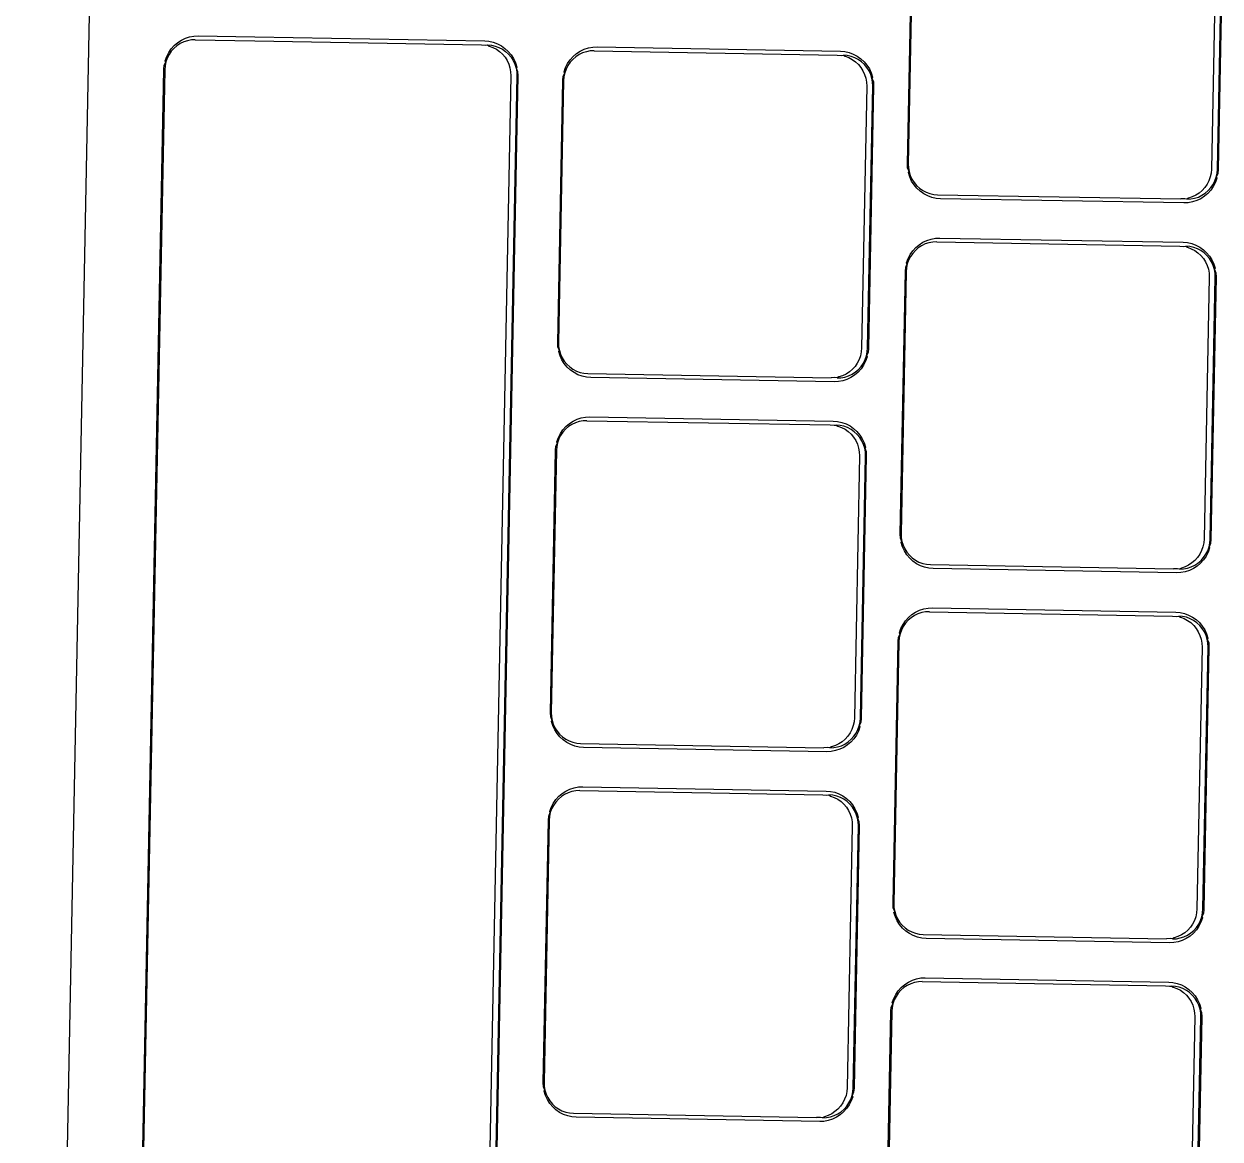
# Model space of a CAD drawing. Header units: millimetres. Extents: x -9564 to 100156, y -26854 to 24346.
# Drawn here: x 72390.7 to 72444.6, y -20711.2 to -20660.9 of the extents above; entities that cross this region are included whole.
import ezdxf

# ---------------------------------------------------------------- set-up
doc = ezdxf.new("R2010")
doc.units = ezdxf.units.MM
doc.header["$LTSCALE"] = 100
doc.layers.add('Muebles', color=112, linetype='Continuous')

msp = doc.modelspace()

# ---------------------------------------------------------------- linework, layer by layer
at = {"layer": 'Muebles'}
for p, q in [((72390.722, -20812.073), (72395.325, -20575.923)), ((72430.547, -20667.249), (72430.778, -20655.432)), ((72430.813, -20655.439), (72430.583, -20667.244)), ((72444.477, -20655.68), (72444.246, -20667.485)), ((72444.519, -20667.49), (72444.75, -20655.684)), ((72444.785, -20655.679), (72444.554, -20667.496)), ((72397.821, -20661.675), (72398.001, -20661.588)), ((72398.001, -20661.588), (72398.191, -20661.527)), ((72398.269, -20661.664), (72398.095, -20661.696)), ((72398.191, -20661.527), (72398.387, -20661.491)), ((72398.446, -20661.655), (72398.269, -20661.664)), ((72398.387, -20661.491), (72398.58, -20661.481)), ((72398.446, -20661.655), (72401.132, -20661.703)), ((72398.58, -20661.481), (72401.136, -20661.526)), ((72401.136, -20661.526), (72411.491, -20661.709)), ((72397.252, -20662.232), (72397.366, -20662.065)), ((72397.363, -20662.174), (72397.262, -20662.321)), ((72397.482, -20662.041), (72397.363, -20662.174)), ((72397.366, -20662.065), (72397.5, -20661.915)), ((72397.617, -20661.925), (72397.482, -20662.041)), ((72397.5, -20661.915), (72397.653, -20661.784)), ((72397.766, -20661.827), (72397.617, -20661.925)), ((72397.653, -20661.784), (72397.821, -20661.675)), ((72397.926, -20661.751), (72397.766, -20661.827)), ((72398.095, -20661.696), (72397.926, -20661.751)), ((72401.132, -20661.703), (72411.345, -20661.883)), ((72411.345, -20661.883), (72411.522, -20661.898)), ((72411.491, -20661.709), (72411.684, -20661.725)), ((72411.522, -20661.898), (72411.619, -20661.888)), ((72411.619, -20661.888), (72411.795, -20661.903)), ((72411.619, -20661.888), (72411.694, -20661.936)), ((72411.684, -20661.725), (72411.878, -20661.768)), ((72411.694, -20661.936), (72411.861, -20661.997)), ((72411.795, -20661.903), (72411.967, -20661.941)), ((72411.861, -20661.997), (72412.018, -20662.079)), ((72411.878, -20661.768), (72412.066, -20661.836)), ((72411.967, -20661.941), (72412.134, -20662.001)), ((72412.018, -20662.079), (72412.163, -20662.181)), ((72412.066, -20661.836), (72412.242, -20661.929)), ((72412.134, -20662.001), (72412.291, -20662.084)), ((72412.163, -20662.181), (72412.293, -20662.302)), ((72412.242, -20661.929), (72412.406, -20662.044)), ((72412.291, -20662.084), (72412.436, -20662.186)), ((72412.406, -20662.044), (72412.553, -20662.181)), ((72412.436, -20662.186), (72412.566, -20662.307)), ((72412.553, -20662.181), (72412.682, -20662.335)), ((72415.633, -20662.281), (72415.8, -20662.171)), ((72415.8, -20662.171), (72415.981, -20662.085)), ((72416.075, -20662.192), (72415.906, -20662.247)), ((72415.981, -20662.085), (72416.171, -20662.023)), ((72416.249, -20662.16), (72416.075, -20662.192)), ((72416.171, -20662.023), (72416.367, -20661.987)), ((72416.426, -20662.152), (72416.249, -20662.16)), ((72416.367, -20661.987), (72416.56, -20661.978)), ((72416.426, -20662.152), (72427.386, -20662.345)), ((72416.56, -20661.978), (72427.531, -20662.171)), ((72427.531, -20662.171), (72427.724, -20662.187)), ((72427.724, -20662.187), (72427.919, -20662.23)), ((72397.049, -20662.802), (72397.12, -20662.65)), ((72397.12, -20662.65), (72397.082, -20662.826)), ((72397.092, -20662.603), (72397.16, -20662.412)), ((72397.12, -20662.65), (72397.092, -20662.603)), ((72397.18, -20662.481), (72397.12, -20662.65)), ((72397.16, -20662.412), (72397.252, -20662.232)), ((72397.262, -20662.321), (72397.18, -20662.481)), ((72412.293, -20662.302), (72412.407, -20662.439)), ((72412.407, -20662.439), (72412.503, -20662.59)), ((72412.503, -20662.59), (72412.578, -20662.753)), ((72412.566, -20662.307), (72412.68, -20662.444)), ((72412.68, -20662.444), (72412.776, -20662.595)), ((72412.682, -20662.335), (72412.789, -20662.506)), ((72412.776, -20662.595), (72412.851, -20662.758)), ((72412.789, -20662.506), (72412.874, -20662.689)), ((72412.874, -20662.689), (72412.935, -20662.883)), ((72415.14, -20662.909), (72415.231, -20662.728)), ((72415.231, -20662.728), (72415.346, -20662.562)), ((72415.343, -20662.67), (72415.242, -20662.818)), ((72415.462, -20662.537), (72415.343, -20662.67)), ((72415.346, -20662.562), (72415.48, -20662.412)), ((72415.597, -20662.421), (72415.462, -20662.537)), ((72415.48, -20662.412), (72415.633, -20662.281)), ((72415.746, -20662.324), (72415.597, -20662.421)), ((72415.906, -20662.247), (72415.746, -20662.324)), ((72427.386, -20662.345), (72427.562, -20662.36)), ((72427.562, -20662.36), (72427.659, -20662.35)), ((72427.835, -20662.365), (72427.659, -20662.35)), ((72427.659, -20662.35), (72427.735, -20662.398)), ((72427.735, -20662.398), (72427.901, -20662.459)), ((72428.008, -20662.403), (72427.835, -20662.365)), ((72427.901, -20662.459), (72428.058, -20662.541)), ((72427.919, -20662.23), (72428.106, -20662.299)), ((72428.174, -20662.464), (72428.008, -20662.403)), ((72428.058, -20662.541), (72428.203, -20662.643)), ((72428.106, -20662.299), (72428.283, -20662.391)), ((72428.331, -20662.546), (72428.174, -20662.464)), ((72428.203, -20662.643), (72428.334, -20662.764)), ((72428.283, -20662.391), (72428.446, -20662.507)), ((72428.476, -20662.648), (72428.331, -20662.546)), ((72428.446, -20662.507), (72428.594, -20662.643)), ((72428.607, -20662.769), (72428.476, -20662.648)), ((72428.594, -20662.643), (72428.722, -20662.798)), ((72395.502, -20741.488), (72397.032, -20662.998)), ((72397.067, -20663.005), (72395.538, -20741.483)), ((72397.032, -20662.998), (72397.049, -20662.802)), ((72397.082, -20662.826), (72397.067, -20663.005)), ((72412.67, -20663.28), (72411.141, -20741.758)), ((72412.943, -20663.285), (72411.414, -20741.763)), ((72412.979, -20663.28), (72411.449, -20741.77)), ((72412.578, -20662.753), (72412.631, -20662.924)), ((72412.631, -20662.924), (72412.662, -20663.101)), ((72412.662, -20663.101), (72412.67, -20663.28)), ((72412.851, -20662.758), (72412.904, -20662.929)), ((72412.935, -20662.883), (72412.904, -20662.929)), ((72412.904, -20662.929), (72412.935, -20663.105)), ((72412.904, -20662.929), (72412.97, -20663.083)), ((72412.935, -20663.105), (72412.943, -20663.285)), ((72412.97, -20663.083), (72412.979, -20663.28)), ((72415.029, -20663.298), (72415.1, -20663.147)), ((72415.1, -20663.147), (72415.062, -20663.322)), ((72415.072, -20663.1), (72415.14, -20662.909)), ((72415.1, -20663.147), (72415.072, -20663.1)), ((72415.16, -20662.978), (72415.1, -20663.147)), ((72415.242, -20662.818), (72415.16, -20662.978)), ((72428.334, -20662.764), (72428.448, -20662.901)), ((72428.448, -20662.901), (72428.543, -20663.052)), ((72428.543, -20663.052), (72428.618, -20663.215)), ((72428.721, -20662.906), (72428.607, -20662.769)), ((72428.618, -20663.215), (72428.672, -20663.386)), ((72428.816, -20663.057), (72428.721, -20662.906)), ((72428.722, -20662.798), (72428.83, -20662.968)), ((72428.891, -20663.22), (72428.816, -20663.057)), ((72428.83, -20662.968), (72428.915, -20663.152)), ((72428.945, -20663.391), (72428.891, -20663.22)), ((72428.915, -20663.152), (72428.975, -20663.345)), ((72414.782, -20675.312), (72415.012, -20663.495)), ((72415.047, -20663.501), (72414.817, -20675.307)), ((72415.012, -20663.495), (72415.029, -20663.298)), ((72415.062, -20663.322), (72415.047, -20663.501)), ((72428.711, -20663.742), (72428.481, -20675.548)), ((72428.672, -20663.386), (72428.703, -20663.563)), ((72428.703, -20663.563), (72428.711, -20663.742)), ((72428.754, -20675.552), (72428.984, -20663.747)), ((72429.019, -20663.742), (72428.789, -20675.559)), ((72428.975, -20663.345), (72428.945, -20663.391)), ((72428.976, -20663.568), (72428.945, -20663.391)), ((72428.945, -20663.391), (72429.01, -20663.545)), ((72428.984, -20663.747), (72428.976, -20663.568)), ((72429.01, -20663.545), (72429.019, -20663.742)), ((72430.556, -20667.446), (72430.547, -20667.249)), ((72430.622, -20667.6), (72430.556, -20667.446)), ((72430.583, -20667.244), (72430.591, -20667.423)), ((72430.591, -20667.423), (72430.622, -20667.6)), ((72430.591, -20667.646), (72430.622, -20667.6)), ((72430.622, -20667.6), (72430.675, -20667.771)), ((72444.246, -20667.485), (72444.231, -20667.664)), ((72444.504, -20667.669), (72444.519, -20667.49)), ((72444.554, -20667.496), (72444.538, -20667.693)), ((72430.652, -20667.839), (72430.591, -20667.646)), ((72430.737, -20668.023), (72430.652, -20667.839)), ((72430.675, -20667.771), (72430.75, -20667.934)), ((72430.844, -20668.193), (72430.737, -20668.023)), ((72430.75, -20667.934), (72430.846, -20668.085)), ((72430.846, -20668.085), (72430.96, -20668.222)), ((72444.133, -20668.009), (72444.052, -20668.168)), ((72444.193, -20667.84), (72444.133, -20668.009)), ((72444.231, -20667.664), (72444.193, -20667.84)), ((72444.325, -20668.173), (72444.406, -20668.013)), ((72444.427, -20668.082), (72444.335, -20668.263)), ((72444.406, -20668.013), (72444.467, -20667.844)), ((72444.495, -20667.891), (72444.427, -20668.082)), ((72444.467, -20667.844), (72444.504, -20667.669)), ((72444.538, -20667.693), (72444.467, -20667.844)), ((72444.467, -20667.844), (72444.495, -20667.891)), ((72430.973, -20668.348), (72430.844, -20668.193)), ((72430.96, -20668.222), (72431.09, -20668.343)), ((72431.12, -20668.484), (72430.973, -20668.348)), ((72431.09, -20668.343), (72431.235, -20668.445)), ((72431.284, -20668.6), (72431.12, -20668.484)), ((72431.235, -20668.445), (72431.392, -20668.527)), ((72431.461, -20668.692), (72431.284, -20668.6)), ((72431.392, -20668.527), (72431.559, -20668.588)), ((72431.559, -20668.588), (72431.731, -20668.626)), ((72431.731, -20668.626), (72431.908, -20668.641)), ((72431.908, -20668.641), (72442.868, -20668.834)), ((72443.547, -20668.662), (72443.387, -20668.739)), ((72443.696, -20668.565), (72443.547, -20668.662)), ((72443.66, -20668.744), (72443.82, -20668.667)), ((72443.832, -20668.449), (72443.696, -20668.565)), ((72443.82, -20668.667), (72443.969, -20668.57)), ((72443.951, -20668.316), (72443.832, -20668.449)), ((72444.086, -20668.579), (72443.934, -20668.71)), ((72444.052, -20668.168), (72443.951, -20668.316)), ((72443.969, -20668.57), (72444.105, -20668.454)), ((72444.221, -20668.429), (72444.086, -20668.579)), ((72444.105, -20668.454), (72444.224, -20668.321)), ((72444.335, -20668.263), (72444.221, -20668.429)), ((72444.224, -20668.321), (72444.325, -20668.173)), ((72431.648, -20668.761), (72431.461, -20668.692)), ((72431.842, -20668.804), (72431.648, -20668.761)), ((72432.035, -20668.82), (72431.842, -20668.804)), ((72443.007, -20669.013), (72432.035, -20668.82)), ((72443.045, -20668.826), (72442.868, -20668.834)), ((72443.2, -20669.004), (72443.007, -20669.013)), ((72443.141, -20668.839), (72443.045, -20668.826)), ((72443.219, -20668.794), (72443.141, -20668.839)), ((72443.141, -20668.839), (72443.318, -20668.831)), ((72443.396, -20668.968), (72443.2, -20669.004)), ((72443.387, -20668.739), (72443.219, -20668.794)), ((72443.318, -20668.831), (72443.492, -20668.799)), ((72443.586, -20668.906), (72443.396, -20668.968)), ((72443.492, -20668.799), (72443.66, -20668.744)), ((72443.766, -20668.82), (72443.586, -20668.906)), ((72443.934, -20668.71), (72443.766, -20668.82)), ((72431.073, -20670.896), (72431.241, -20670.786)), ((72431.241, -20670.786), (72431.421, -20670.7)), ((72431.515, -20670.808), (72431.347, -20670.862)), ((72431.421, -20670.7), (72431.611, -20670.638)), ((72431.689, -20670.776), (72431.515, -20670.808)), ((72431.611, -20670.638), (72431.807, -20670.602)), ((72431.866, -20670.767), (72431.689, -20670.776)), ((72431.807, -20670.602), (72432.001, -20670.593)), ((72431.866, -20670.767), (72442.827, -20670.96)), ((72432.001, -20670.593), (72442.972, -20670.786)), ((72442.972, -20670.786), (72443.165, -20670.802)), ((72443.165, -20670.802), (72443.359, -20670.845)), ((72430.58, -20671.524), (72430.672, -20671.343)), ((72430.672, -20671.343), (72430.786, -20671.177)), ((72430.783, -20671.285), (72430.682, -20671.433)), ((72430.903, -20671.152), (72430.783, -20671.285)), ((72430.786, -20671.177), (72430.921, -20671.027)), ((72431.038, -20671.036), (72430.903, -20671.152)), ((72430.921, -20671.027), (72431.073, -20670.896)), ((72431.187, -20670.939), (72431.038, -20671.036)), ((72431.347, -20670.862), (72431.187, -20670.939)), ((72442.827, -20670.96), (72443.003, -20670.975)), ((72443.003, -20670.975), (72443.1, -20670.965)), ((72443.276, -20670.98), (72443.1, -20670.965)), ((72443.1, -20670.965), (72443.175, -20671.013)), ((72443.175, -20671.013), (72443.342, -20671.074)), ((72443.449, -20671.018), (72443.276, -20670.98)), ((72443.342, -20671.074), (72443.499, -20671.156)), ((72443.359, -20670.845), (72443.547, -20670.914)), ((72443.615, -20671.079), (72443.449, -20671.018)), ((72443.499, -20671.156), (72443.644, -20671.259)), ((72443.547, -20670.914), (72443.723, -20671.006)), ((72443.772, -20671.161), (72443.615, -20671.079)), ((72443.644, -20671.259), (72443.775, -20671.379)), ((72443.723, -20671.006), (72443.887, -20671.122)), ((72443.917, -20671.263), (72443.772, -20671.161)), ((72443.887, -20671.122), (72444.034, -20671.258)), ((72444.048, -20671.384), (72443.917, -20671.263)), ((72444.034, -20671.258), (72444.163, -20671.413)), ((72430.453, -20672.11), (72430.469, -20671.913)), ((72430.469, -20671.913), (72430.541, -20671.762)), ((72430.541, -20671.762), (72430.503, -20671.937)), ((72430.512, -20671.715), (72430.58, -20671.524)), ((72430.541, -20671.762), (72430.512, -20671.715)), ((72430.601, -20671.593), (72430.541, -20671.762)), ((72430.682, -20671.433), (72430.601, -20671.593)), ((72443.775, -20671.379), (72443.888, -20671.516)), ((72443.888, -20671.516), (72443.984, -20671.668)), ((72443.984, -20671.668), (72444.059, -20671.83)), ((72444.161, -20671.521), (72444.048, -20671.384)), ((72444.059, -20671.83), (72444.112, -20672.001)), ((72444.257, -20671.672), (72444.161, -20671.521)), ((72444.163, -20671.413), (72444.27, -20671.583)), ((72444.332, -20671.835), (72444.257, -20671.672)), ((72444.27, -20671.583), (72444.355, -20671.767)), ((72444.385, -20672.006), (72444.332, -20671.835)), ((72444.355, -20671.767), (72444.416, -20671.96)), ((72430.222, -20683.927), (72430.453, -20672.11)), ((72430.488, -20672.116), (72430.258, -20683.922)), ((72430.503, -20671.937), (72430.488, -20672.116)), ((72444.151, -20672.357), (72443.921, -20684.163)), ((72444.112, -20672.001), (72444.143, -20672.178)), ((72444.143, -20672.178), (72444.151, -20672.357)), ((72444.194, -20684.168), (72444.425, -20672.362)), ((72444.46, -20672.357), (72444.229, -20684.174)), ((72444.416, -20671.96), (72444.385, -20672.006)), ((72444.416, -20672.183), (72444.385, -20672.006)), ((72444.385, -20672.006), (72444.451, -20672.16)), ((72444.425, -20672.362), (72444.416, -20672.183)), ((72444.451, -20672.16), (72444.46, -20672.357)), ((72414.791, -20675.509), (72414.782, -20675.312)), ((72414.856, -20675.663), (72414.791, -20675.509)), ((72414.817, -20675.307), (72414.825, -20675.486)), ((72414.825, -20675.486), (72414.856, -20675.663)), ((72414.826, -20675.709), (72414.856, -20675.663)), ((72414.856, -20675.663), (72414.91, -20675.834)), ((72428.481, -20675.548), (72428.466, -20675.727)), ((72428.739, -20675.732), (72428.754, -20675.552)), ((72428.789, -20675.559), (72428.772, -20675.755)), ((72414.886, -20675.902), (72414.826, -20675.709)), ((72414.971, -20676.086), (72414.886, -20675.902)), ((72414.91, -20675.834), (72414.985, -20675.996)), ((72415.079, -20676.256), (72414.971, -20676.086)), ((72414.985, -20675.996), (72415.08, -20676.148)), ((72415.08, -20676.148), (72415.194, -20676.285)), ((72428.368, -20676.071), (72428.286, -20676.231)), ((72428.428, -20675.902), (72428.368, -20676.071)), ((72428.466, -20675.727), (72428.428, -20675.902)), ((72428.559, -20676.236), (72428.641, -20676.076)), ((72428.661, -20676.145), (72428.569, -20676.325)), ((72428.641, -20676.076), (72428.701, -20675.907)), ((72428.729, -20675.954), (72428.661, -20676.145)), ((72428.701, -20675.907), (72428.739, -20675.732)), ((72428.772, -20675.755), (72428.701, -20675.907)), ((72428.701, -20675.907), (72428.729, -20675.954)), ((72415.207, -20676.411), (72415.079, -20676.256)), ((72415.194, -20676.285), (72415.325, -20676.405)), ((72415.355, -20676.547), (72415.207, -20676.411)), ((72415.325, -20676.405), (72415.47, -20676.508)), ((72415.518, -20676.662), (72415.355, -20676.547)), ((72415.47, -20676.508), (72415.627, -20676.59)), ((72415.695, -20676.755), (72415.518, -20676.662)), ((72415.627, -20676.59), (72415.793, -20676.651)), ((72415.882, -20676.823), (72415.695, -20676.755)), ((72415.793, -20676.651), (72415.966, -20676.689)), ((72415.966, -20676.689), (72416.142, -20676.704)), ((72416.142, -20676.704), (72427.102, -20676.897)), ((72427.782, -20676.725), (72427.622, -20676.802)), ((72427.931, -20676.628), (72427.782, -20676.725)), ((72427.895, -20676.806), (72428.055, -20676.73)), ((72428.066, -20676.512), (72427.931, -20676.628)), ((72428.055, -20676.73), (72428.204, -20676.633)), ((72428.185, -20676.379), (72428.066, -20676.512)), ((72428.321, -20676.642), (72428.168, -20676.773)), ((72428.286, -20676.231), (72428.185, -20676.379)), ((72428.204, -20676.633), (72428.339, -20676.517)), ((72428.455, -20676.492), (72428.321, -20676.642)), ((72428.339, -20676.517), (72428.458, -20676.384)), ((72428.569, -20676.325), (72428.455, -20676.492)), ((72428.458, -20676.384), (72428.559, -20676.236)), ((72416.077, -20676.866), (72415.882, -20676.823)), ((72416.269, -20676.883), (72416.077, -20676.866)), ((72427.241, -20677.076), (72416.269, -20676.883)), ((72427.279, -20676.888), (72427.102, -20676.897)), ((72427.434, -20677.067), (72427.241, -20677.076)), ((72427.375, -20676.902), (72427.279, -20676.888)), ((72427.453, -20676.856), (72427.375, -20676.902)), ((72427.375, -20676.902), (72427.552, -20676.893)), ((72427.63, -20677.031), (72427.434, -20677.067)), ((72427.622, -20676.802), (72427.453, -20676.856)), ((72427.552, -20676.893), (72427.726, -20676.861)), ((72427.82, -20676.969), (72427.63, -20677.031)), ((72427.726, -20676.861), (72427.895, -20676.806)), ((72428, -20676.883), (72427.82, -20676.969)), ((72428.168, -20676.773), (72428, -20676.883)), ((72415.307, -20678.958), (72415.475, -20678.849)), ((72415.475, -20678.849), (72415.656, -20678.762)), ((72415.75, -20678.87), (72415.581, -20678.925)), ((72415.656, -20678.762), (72415.846, -20678.701)), ((72415.924, -20678.838), (72415.75, -20678.87)), ((72415.846, -20678.701), (72416.042, -20678.665)), ((72416.1, -20678.83), (72415.924, -20678.838)), ((72416.042, -20678.665), (72416.235, -20678.655)), ((72416.1, -20678.83), (72427.061, -20679.023)), ((72416.235, -20678.655), (72427.206, -20678.849)), ((72427.206, -20678.849), (72427.399, -20678.865)), ((72427.399, -20678.865), (72427.594, -20678.908)), ((72427.594, -20678.908), (72427.781, -20678.976)), ((72414.814, -20679.586), (72414.906, -20679.406)), ((72414.906, -20679.406), (72415.02, -20679.239)), ((72415.018, -20679.348), (72414.916, -20679.496)), ((72415.137, -20679.215), (72415.018, -20679.348)), ((72415.02, -20679.239), (72415.155, -20679.089)), ((72415.272, -20679.099), (72415.137, -20679.215)), ((72415.155, -20679.089), (72415.307, -20678.958)), ((72415.421, -20679.002), (72415.272, -20679.099)), ((72415.581, -20678.925), (72415.421, -20679.002)), ((72427.061, -20679.023), (72427.237, -20679.038)), ((72427.237, -20679.038), (72427.334, -20679.028)), ((72427.51, -20679.043), (72427.334, -20679.028)), ((72427.334, -20679.028), (72427.41, -20679.076)), ((72427.41, -20679.076), (72427.576, -20679.137)), ((72427.683, -20679.081), (72427.51, -20679.043)), ((72427.576, -20679.137), (72427.733, -20679.219)), ((72427.849, -20679.141), (72427.683, -20679.081)), ((72427.733, -20679.219), (72427.878, -20679.321)), ((72427.781, -20678.976), (72427.958, -20679.069)), ((72428.006, -20679.224), (72427.849, -20679.141)), ((72427.878, -20679.321), (72428.009, -20679.442)), ((72427.958, -20679.069), (72428.121, -20679.184)), ((72428.151, -20679.326), (72428.006, -20679.224)), ((72428.009, -20679.442), (72428.123, -20679.579)), ((72428.121, -20679.184), (72428.269, -20679.321)), ((72428.282, -20679.447), (72428.151, -20679.326)), ((72428.269, -20679.321), (72428.397, -20679.475)), ((72428.396, -20679.584), (72428.282, -20679.447)), ((72414.687, -20680.173), (72414.704, -20679.976)), ((72414.704, -20679.976), (72414.775, -20679.824)), ((72414.737, -20680), (72414.722, -20680.179)), ((72414.775, -20679.824), (72414.737, -20680)), ((72414.746, -20679.778), (72414.814, -20679.586)), ((72414.775, -20679.824), (72414.746, -20679.778)), ((72414.835, -20679.655), (72414.775, -20679.824)), ((72414.916, -20679.496), (72414.835, -20679.655)), ((72428.123, -20679.579), (72428.218, -20679.73)), ((72428.218, -20679.73), (72428.293, -20679.893)), ((72428.293, -20679.893), (72428.347, -20680.064)), ((72428.491, -20679.735), (72428.396, -20679.584)), ((72428.397, -20679.475), (72428.505, -20679.646)), ((72428.566, -20679.898), (72428.491, -20679.735)), ((72428.505, -20679.646), (72428.59, -20679.829)), ((72428.62, -20680.069), (72428.566, -20679.898)), ((72428.59, -20679.829), (72428.65, -20680.023)), ((72414.457, -20691.99), (72414.687, -20680.173)), ((72414.722, -20680.179), (72414.492, -20691.984)), ((72428.386, -20680.42), (72428.156, -20692.225)), ((72428.347, -20680.064), (72428.378, -20680.241)), ((72428.378, -20680.241), (72428.386, -20680.42)), ((72428.429, -20692.23), (72428.659, -20680.425)), ((72428.694, -20680.42), (72428.464, -20692.237)), ((72428.65, -20680.023), (72428.62, -20680.069)), ((72428.651, -20680.245), (72428.62, -20680.069)), ((72428.62, -20680.069), (72428.685, -20680.223)), ((72428.659, -20680.425), (72428.651, -20680.245)), ((72428.685, -20680.223), (72428.694, -20680.42)), ((72430.231, -20684.124), (72430.222, -20683.927)), ((72430.297, -20684.278), (72430.231, -20684.124)), ((72430.258, -20683.922), (72430.266, -20684.101)), ((72430.266, -20684.101), (72430.297, -20684.278)), ((72430.266, -20684.324), (72430.297, -20684.278)), ((72430.297, -20684.278), (72430.35, -20684.449)), ((72443.921, -20684.163), (72443.906, -20684.342)), ((72444.179, -20684.347), (72444.194, -20684.168)), ((72444.229, -20684.174), (72444.213, -20684.371)), ((72430.327, -20684.517), (72430.266, -20684.324)), ((72430.412, -20684.701), (72430.327, -20684.517)), ((72430.35, -20684.449), (72430.425, -20684.612)), ((72430.519, -20684.871), (72430.412, -20684.701)), ((72430.425, -20684.612), (72430.521, -20684.763)), ((72430.521, -20684.763), (72430.635, -20684.9)), ((72443.727, -20684.846), (72443.626, -20684.994)), ((72443.808, -20684.686), (72443.727, -20684.846)), ((72443.868, -20684.517), (72443.808, -20684.686)), ((72443.906, -20684.342), (72443.868, -20684.517)), ((72443.899, -20684.999), (72444, -20684.851)), ((72444, -20684.851), (72444.081, -20684.691)), ((72444.102, -20684.76), (72444.01, -20684.941)), ((72444.081, -20684.691), (72444.141, -20684.522)), ((72444.17, -20684.569), (72444.102, -20684.76)), ((72444.141, -20684.522), (72444.179, -20684.347)), ((72444.213, -20684.371), (72444.141, -20684.522)), ((72444.141, -20684.522), (72444.17, -20684.569)), ((72430.648, -20685.026), (72430.519, -20684.871)), ((72430.635, -20684.9), (72430.765, -20685.02)), ((72430.795, -20685.162), (72430.648, -20685.026)), ((72430.765, -20685.02), (72430.91, -20685.123)), ((72430.959, -20685.278), (72430.795, -20685.162)), ((72430.91, -20685.123), (72431.067, -20685.205)), ((72431.136, -20685.37), (72430.959, -20685.278)), ((72431.067, -20685.205), (72431.234, -20685.266)), ((72431.323, -20685.439), (72431.136, -20685.37)), ((72431.234, -20685.266), (72431.406, -20685.304)), ((72431.406, -20685.304), (72431.582, -20685.319)), ((72431.582, -20685.319), (72442.543, -20685.512)), ((72443.222, -20685.34), (72443.062, -20685.417)), ((72443.371, -20685.243), (72443.222, -20685.34)), ((72443.335, -20685.422), (72443.495, -20685.345)), ((72443.507, -20685.127), (72443.371, -20685.243)), ((72443.609, -20685.388), (72443.441, -20685.498)), ((72443.495, -20685.345), (72443.644, -20685.248)), ((72443.626, -20684.994), (72443.507, -20685.127)), ((72443.761, -20685.257), (72443.609, -20685.388)), ((72443.644, -20685.248), (72443.78, -20685.132)), ((72443.896, -20685.107), (72443.761, -20685.257)), ((72443.78, -20685.132), (72443.899, -20684.999)), ((72444.01, -20684.941), (72443.896, -20685.107)), ((72431.517, -20685.481), (72431.323, -20685.439)), ((72431.71, -20685.498), (72431.517, -20685.481)), ((72442.682, -20685.691), (72431.71, -20685.498)), ((72442.72, -20685.504), (72442.543, -20685.512)), ((72442.875, -20685.682), (72442.682, -20685.691)), ((72442.816, -20685.517), (72442.72, -20685.504)), ((72442.894, -20685.472), (72442.816, -20685.517)), ((72442.816, -20685.517), (72442.993, -20685.508)), ((72443.071, -20685.646), (72442.875, -20685.682)), ((72443.062, -20685.417), (72442.894, -20685.472)), ((72442.993, -20685.508), (72443.167, -20685.476)), ((72443.261, -20685.584), (72443.071, -20685.646)), ((72443.167, -20685.476), (72443.335, -20685.422)), ((72443.441, -20685.498), (72443.261, -20685.584)), ((72430.748, -20687.573), (72430.916, -20687.464)), ((72431.022, -20687.54), (72430.862, -20687.617)), ((72430.916, -20687.464), (72431.096, -20687.378)), ((72431.19, -20687.485), (72431.022, -20687.54)), ((72431.096, -20687.378), (72431.286, -20687.316)), ((72431.364, -20687.453), (72431.19, -20687.485)), ((72431.286, -20687.316), (72431.482, -20687.28)), ((72431.541, -20687.445), (72431.364, -20687.453)), ((72431.482, -20687.28), (72431.675, -20687.27)), ((72431.541, -20687.445), (72442.501, -20687.638)), ((72431.675, -20687.27), (72442.647, -20687.464)), ((72442.647, -20687.464), (72442.84, -20687.48)), ((72442.84, -20687.48), (72443.034, -20687.523)), ((72443.034, -20687.523), (72443.221, -20687.591)), ((72430.255, -20688.202), (72430.347, -20688.021)), ((72430.347, -20688.021), (72430.461, -20687.854)), ((72430.458, -20687.963), (72430.357, -20688.111)), ((72430.577, -20687.83), (72430.458, -20687.963)), ((72430.461, -20687.854), (72430.596, -20687.704)), ((72430.713, -20687.714), (72430.577, -20687.83)), ((72430.596, -20687.704), (72430.748, -20687.573)), ((72430.862, -20687.617), (72430.713, -20687.714)), ((72442.501, -20687.638), (72442.678, -20687.653)), ((72442.678, -20687.653), (72442.775, -20687.643)), ((72442.951, -20687.658), (72442.775, -20687.643)), ((72442.775, -20687.643), (72442.85, -20687.691)), ((72442.85, -20687.691), (72443.017, -20687.752)), ((72443.123, -20687.696), (72442.951, -20687.658)), ((72443.017, -20687.752), (72443.174, -20687.834)), ((72443.29, -20687.757), (72443.123, -20687.696)), ((72443.174, -20687.834), (72443.319, -20687.936)), ((72443.221, -20687.591), (72443.398, -20687.684)), ((72443.447, -20687.839), (72443.29, -20687.757)), ((72443.319, -20687.936), (72443.449, -20688.057)), ((72443.398, -20687.684), (72443.562, -20687.8)), ((72443.592, -20687.941), (72443.447, -20687.839)), ((72443.449, -20688.057), (72443.563, -20688.194)), ((72443.562, -20687.8), (72443.709, -20687.936)), ((72443.722, -20688.062), (72443.592, -20687.941)), ((72443.709, -20687.936), (72443.838, -20688.09)), ((72443.836, -20688.199), (72443.722, -20688.062)), ((72443.838, -20688.09), (72443.945, -20688.261)), ((72430.128, -20688.788), (72430.144, -20688.591)), ((72430.144, -20688.591), (72430.216, -20688.439)), ((72430.178, -20688.615), (72430.163, -20688.794)), ((72430.216, -20688.439), (72430.178, -20688.615)), ((72430.187, -20688.393), (72430.255, -20688.202)), ((72430.216, -20688.439), (72430.187, -20688.393)), ((72430.276, -20688.27), (72430.216, -20688.439)), ((72430.357, -20688.111), (72430.276, -20688.27)), ((72443.563, -20688.194), (72443.659, -20688.345)), ((72443.659, -20688.345), (72443.734, -20688.508)), ((72443.734, -20688.508), (72443.787, -20688.679)), ((72443.932, -20688.35), (72443.836, -20688.199)), ((72444.007, -20688.513), (72443.932, -20688.35)), ((72443.945, -20688.261), (72444.03, -20688.445)), ((72444.06, -20688.684), (72444.007, -20688.513)), ((72444.03, -20688.445), (72444.091, -20688.638)), ((72429.897, -20700.605), (72430.128, -20688.788)), ((72430.163, -20688.794), (72429.932, -20700.599)), ((72443.826, -20689.035), (72443.596, -20700.841)), ((72443.787, -20688.679), (72443.818, -20688.856)), ((72443.818, -20688.856), (72443.826, -20689.035)), ((72443.869, -20700.845), (72444.099, -20689.04)), ((72444.135, -20689.035), (72443.904, -20700.852)), ((72444.091, -20688.638), (72444.06, -20688.684)), ((72444.091, -20688.86), (72444.06, -20688.684)), ((72444.06, -20688.684), (72444.126, -20688.838)), ((72444.099, -20689.04), (72444.091, -20688.86)), ((72444.126, -20688.838), (72444.135, -20689.035)), ((72414.466, -20692.187), (72414.457, -20691.99)), ((72414.531, -20692.341), (72414.466, -20692.187)), ((72414.492, -20691.984), (72414.5, -20692.164)), ((72414.5, -20692.164), (72414.531, -20692.341)), ((72414.501, -20692.386), (72414.531, -20692.341)), ((72414.561, -20692.58), (72414.501, -20692.386)), ((72414.531, -20692.341), (72414.585, -20692.512)), ((72428.156, -20692.225), (72428.141, -20692.404)), ((72428.414, -20692.409), (72428.429, -20692.23)), ((72428.464, -20692.237), (72428.447, -20692.433)), ((72414.646, -20692.763), (72414.561, -20692.58)), ((72414.585, -20692.512), (72414.66, -20692.674)), ((72414.754, -20692.934), (72414.646, -20692.763)), ((72414.66, -20692.674), (72414.755, -20692.825)), ((72414.882, -20693.089), (72414.754, -20692.934)), ((72414.755, -20692.825), (72414.869, -20692.962)), ((72427.961, -20692.909), (72427.86, -20693.056)), ((72428.043, -20692.749), (72427.961, -20692.909)), ((72428.103, -20692.58), (72428.043, -20692.749)), ((72428.141, -20692.404), (72428.103, -20692.58)), ((72428.133, -20693.061), (72428.234, -20692.914)), ((72428.234, -20692.914), (72428.316, -20692.754)), ((72428.336, -20692.823), (72428.244, -20693.003)), ((72428.316, -20692.754), (72428.376, -20692.585)), ((72428.404, -20692.632), (72428.336, -20692.823)), ((72428.376, -20692.585), (72428.414, -20692.409)), ((72428.447, -20692.433), (72428.376, -20692.585)), ((72428.376, -20692.585), (72428.404, -20692.632)), ((72414.869, -20692.962), (72414.999, -20693.083)), ((72415.029, -20693.225), (72414.882, -20693.089)), ((72414.999, -20693.083), (72415.145, -20693.186)), ((72415.193, -20693.34), (72415.029, -20693.225)), ((72415.145, -20693.186), (72415.302, -20693.268)), ((72415.37, -20693.433), (72415.193, -20693.34)), ((72415.302, -20693.268), (72415.468, -20693.328)), ((72415.557, -20693.501), (72415.37, -20693.433)), ((72415.468, -20693.328), (72415.641, -20693.367)), ((72415.641, -20693.367), (72415.817, -20693.381)), ((72415.817, -20693.381), (72426.777, -20693.575)), ((72427.297, -20693.479), (72427.128, -20693.534)), ((72427.457, -20693.403), (72427.297, -20693.479)), ((72427.606, -20693.306), (72427.457, -20693.403)), ((72427.57, -20693.484), (72427.73, -20693.408)), ((72427.741, -20693.189), (72427.606, -20693.306)), ((72427.843, -20693.451), (72427.675, -20693.56)), ((72427.73, -20693.408), (72427.879, -20693.31)), ((72427.86, -20693.056), (72427.741, -20693.189)), ((72427.996, -20693.32), (72427.843, -20693.451)), ((72427.879, -20693.31), (72428.014, -20693.194)), ((72428.13, -20693.17), (72427.996, -20693.32)), ((72428.014, -20693.194), (72428.133, -20693.061)), ((72428.244, -20693.003), (72428.13, -20693.17)), ((72415.752, -20693.544), (72415.557, -20693.501)), ((72415.944, -20693.56), (72415.752, -20693.544)), ((72426.916, -20693.754), (72415.944, -20693.56)), ((72426.954, -20693.566), (72426.777, -20693.575)), ((72427.109, -20693.744), (72426.916, -20693.754)), ((72427.05, -20693.58), (72426.954, -20693.566)), ((72427.128, -20693.534), (72427.05, -20693.58)), ((72427.05, -20693.58), (72427.227, -20693.571)), ((72427.305, -20693.708), (72427.109, -20693.744)), ((72427.227, -20693.571), (72427.401, -20693.539)), ((72427.495, -20693.647), (72427.305, -20693.708)), ((72427.401, -20693.539), (72427.57, -20693.484)), ((72427.675, -20693.56), (72427.495, -20693.647)), ((72414.83, -20695.767), (72414.982, -20695.636)), ((72414.982, -20695.636), (72415.15, -20695.527)), ((72415.256, -20695.603), (72415.096, -20695.679)), ((72415.15, -20695.527), (72415.331, -20695.44)), ((72415.425, -20695.548), (72415.256, -20695.603)), ((72415.331, -20695.44), (72415.52, -20695.379)), ((72415.599, -20695.516), (72415.425, -20695.548)), ((72415.52, -20695.379), (72415.716, -20695.343)), ((72415.775, -20695.507), (72415.599, -20695.516)), ((72415.716, -20695.343), (72415.91, -20695.333)), ((72415.775, -20695.507), (72426.736, -20695.701)), ((72415.91, -20695.333), (72426.881, -20695.527)), ((72426.881, -20695.527), (72427.074, -20695.543)), ((72427.074, -20695.543), (72427.269, -20695.586)), ((72427.269, -20695.586), (72427.456, -20695.654)), ((72414.489, -20696.264), (72414.581, -20696.084)), ((72414.591, -20696.173), (72414.51, -20696.333)), ((72414.581, -20696.084), (72414.695, -20695.917)), ((72414.693, -20696.026), (72414.591, -20696.173)), ((72414.812, -20695.893), (72414.693, -20696.026)), ((72414.695, -20695.917), (72414.83, -20695.767)), ((72414.947, -20695.777), (72414.812, -20695.893)), ((72415.096, -20695.679), (72414.947, -20695.777)), ((72426.736, -20695.701), (72426.912, -20695.716)), ((72426.912, -20695.716), (72427.009, -20695.706)), ((72427.185, -20695.72), (72427.009, -20695.706)), ((72427.009, -20695.706), (72427.085, -20695.754)), ((72427.085, -20695.754), (72427.251, -20695.814)), ((72427.358, -20695.758), (72427.185, -20695.72)), ((72427.251, -20695.814), (72427.408, -20695.897)), ((72427.524, -20695.819), (72427.358, -20695.758)), ((72427.408, -20695.897), (72427.553, -20695.999)), ((72427.456, -20695.654), (72427.633, -20695.747)), ((72427.681, -20695.901), (72427.524, -20695.819)), ((72427.553, -20695.999), (72427.684, -20696.12)), ((72427.633, -20695.747), (72427.796, -20695.862)), ((72427.826, -20696.004), (72427.681, -20695.901)), ((72427.684, -20696.12), (72427.798, -20696.257)), ((72427.796, -20695.862), (72427.943, -20695.998)), ((72427.957, -20696.125), (72427.826, -20696.004)), ((72427.943, -20695.998), (72428.072, -20696.153)), ((72428.071, -20696.262), (72427.957, -20696.125)), ((72428.072, -20696.153), (72428.18, -20696.324)), ((72414.362, -20696.85), (72414.378, -20696.654)), ((72414.378, -20696.654), (72414.45, -20696.502)), ((72414.412, -20696.678), (72414.397, -20696.857)), ((72414.45, -20696.502), (72414.412, -20696.678)), ((72414.421, -20696.455), (72414.489, -20696.264)), ((72414.45, -20696.502), (72414.421, -20696.455)), ((72414.51, -20696.333), (72414.45, -20696.502)), ((72427.798, -20696.257), (72427.893, -20696.408)), ((72427.893, -20696.408), (72427.968, -20696.57)), ((72427.968, -20696.57), (72428.022, -20696.742)), ((72428.166, -20696.413), (72428.071, -20696.262)), ((72428.241, -20696.575), (72428.166, -20696.413)), ((72428.18, -20696.324), (72428.264, -20696.507)), ((72428.295, -20696.746), (72428.241, -20696.575)), ((72428.264, -20696.507), (72428.325, -20696.701)), ((72428.325, -20696.701), (72428.295, -20696.746)), ((72414.132, -20708.667), (72414.362, -20696.85)), ((72414.397, -20696.857), (72414.167, -20708.662)), ((72428.061, -20697.098), (72427.831, -20708.903)), ((72428.022, -20696.742), (72428.053, -20696.918)), ((72428.053, -20696.918), (72428.061, -20697.098)), ((72428.104, -20708.908), (72428.334, -20697.103)), ((72428.369, -20697.097), (72428.139, -20708.914)), ((72428.326, -20696.923), (72428.295, -20696.746)), ((72428.295, -20696.746), (72428.36, -20696.9)), ((72428.334, -20697.103), (72428.326, -20696.923)), ((72428.36, -20696.9), (72428.369, -20697.097)), ((72429.906, -20700.802), (72429.897, -20700.605)), ((72429.972, -20700.956), (72429.906, -20700.802)), ((72429.932, -20700.599), (72429.941, -20700.779)), ((72429.941, -20700.779), (72429.972, -20700.956)), ((72429.941, -20701.002), (72429.972, -20700.956)), ((72430.002, -20701.195), (72429.941, -20701.002)), ((72429.972, -20700.956), (72430.025, -20701.127)), ((72443.581, -20701.02), (72443.543, -20701.195)), ((72443.596, -20700.841), (72443.581, -20701.02)), ((72443.816, -20701.2), (72443.854, -20701.024)), ((72443.854, -20701.024), (72443.869, -20700.845)), ((72443.904, -20700.852), (72443.888, -20701.048)), ((72430.087, -20701.378), (72430.002, -20701.195)), ((72430.025, -20701.127), (72430.1, -20701.289)), ((72430.194, -20701.549), (72430.087, -20701.378)), ((72430.1, -20701.289), (72430.196, -20701.44)), ((72430.323, -20701.704), (72430.194, -20701.549)), ((72430.196, -20701.44), (72430.309, -20701.577)), ((72443.402, -20701.524), (72443.301, -20701.672)), ((72443.483, -20701.364), (72443.402, -20701.524)), ((72443.543, -20701.195), (72443.483, -20701.364)), ((72443.574, -20701.676), (72443.675, -20701.529)), ((72443.675, -20701.529), (72443.756, -20701.369)), ((72443.777, -20701.438), (72443.685, -20701.618)), ((72443.756, -20701.369), (72443.816, -20701.2)), ((72443.845, -20701.247), (72443.777, -20701.438)), ((72443.888, -20701.048), (72443.816, -20701.2)), ((72443.816, -20701.2), (72443.845, -20701.247)), ((72430.309, -20701.577), (72430.44, -20701.698)), ((72430.47, -20701.84), (72430.323, -20701.704)), ((72430.44, -20701.698), (72430.585, -20701.801)), ((72430.634, -20701.955), (72430.47, -20701.84)), ((72430.585, -20701.801), (72430.742, -20701.883)), ((72430.81, -20702.048), (72430.634, -20701.955)), ((72430.742, -20701.883), (72430.908, -20701.944)), ((72430.998, -20702.116), (72430.81, -20702.048)), ((72430.908, -20701.944), (72431.081, -20701.982)), ((72431.081, -20701.982), (72431.257, -20701.997)), ((72431.257, -20701.997), (72442.218, -20702.19)), ((72442.737, -20702.094), (72442.569, -20702.149)), ((72442.897, -20702.018), (72442.737, -20702.094)), ((72442.842, -20702.154), (72443.01, -20702.099)), ((72443.046, -20701.921), (72442.897, -20702.018)), ((72443.01, -20702.099), (72443.17, -20702.023)), ((72443.181, -20701.805), (72443.046, -20701.921)), ((72443.284, -20702.066), (72443.116, -20702.175)), ((72443.17, -20702.023), (72443.319, -20701.925)), ((72443.301, -20701.672), (72443.181, -20701.805)), ((72443.436, -20701.935), (72443.284, -20702.066)), ((72443.319, -20701.925), (72443.455, -20701.809)), ((72443.571, -20701.785), (72443.436, -20701.935)), ((72443.455, -20701.809), (72443.574, -20701.676)), ((72443.685, -20701.618), (72443.571, -20701.785)), ((72431.192, -20702.159), (72430.998, -20702.116)), ((72431.385, -20702.175), (72431.192, -20702.159)), ((72442.356, -20702.369), (72431.385, -20702.175)), ((72442.394, -20702.181), (72442.218, -20702.19)), ((72442.55, -20702.36), (72442.356, -20702.369)), ((72442.491, -20702.195), (72442.394, -20702.181)), ((72442.569, -20702.149), (72442.491, -20702.195)), ((72442.491, -20702.195), (72442.668, -20702.186)), ((72442.746, -20702.324), (72442.55, -20702.36)), ((72442.668, -20702.186), (72442.842, -20702.154)), ((72442.936, -20702.262), (72442.746, -20702.324)), ((72443.116, -20702.175), (72442.936, -20702.262)), ((72430.271, -20704.382), (72430.423, -20704.251)), ((72430.423, -20704.251), (72430.591, -20704.142)), ((72430.697, -20704.218), (72430.537, -20704.294)), ((72430.591, -20704.142), (72430.771, -20704.055)), ((72430.865, -20704.163), (72430.697, -20704.218)), ((72430.771, -20704.055), (72430.961, -20703.994)), ((72431.039, -20704.131), (72430.865, -20704.163)), ((72430.961, -20703.994), (72431.157, -20703.958)), ((72431.216, -20704.122), (72431.039, -20704.131)), ((72431.157, -20703.958), (72431.35, -20703.948)), ((72431.216, -20704.122), (72442.176, -20704.316)), ((72431.35, -20703.948), (72442.322, -20704.142)), ((72442.322, -20704.142), (72442.515, -20704.158)), ((72442.515, -20704.158), (72442.709, -20704.201)), ((72442.709, -20704.201), (72442.896, -20704.269)), ((72429.93, -20704.879), (72430.022, -20704.699)), ((72430.032, -20704.788), (72429.951, -20704.948)), ((72430.022, -20704.699), (72430.136, -20704.532)), ((72430.133, -20704.641), (72430.032, -20704.788)), ((72430.252, -20704.508), (72430.133, -20704.641)), ((72430.136, -20704.532), (72430.271, -20704.382)), ((72430.388, -20704.392), (72430.252, -20704.508)), ((72430.537, -20704.294), (72430.388, -20704.392)), ((72442.176, -20704.316), (72442.353, -20704.331)), ((72442.353, -20704.331), (72442.449, -20704.321)), ((72442.626, -20704.335), (72442.449, -20704.321)), ((72442.449, -20704.321), (72442.525, -20704.369)), ((72442.525, -20704.369), (72442.692, -20704.429)), ((72442.798, -20704.374), (72442.626, -20704.335)), ((72442.692, -20704.429), (72442.849, -20704.512)), ((72442.965, -20704.434), (72442.798, -20704.374)), ((72442.849, -20704.512), (72442.994, -20704.614)), ((72442.896, -20704.269), (72443.073, -20704.362)), ((72443.122, -20704.517), (72442.965, -20704.434)), ((72442.994, -20704.614), (72443.124, -20704.735)), ((72443.073, -20704.362), (72443.237, -20704.477)), ((72443.267, -20704.619), (72443.122, -20704.517)), ((72443.124, -20704.735), (72443.238, -20704.872)), ((72443.237, -20704.477), (72443.384, -20704.613)), ((72443.397, -20704.74), (72443.267, -20704.619)), ((72443.384, -20704.613), (72443.513, -20704.768)), ((72443.511, -20704.877), (72443.397, -20704.74)), ((72443.513, -20704.768), (72443.62, -20704.939)), ((72429.803, -20705.465), (72429.819, -20705.269)), ((72429.819, -20705.269), (72429.891, -20705.117)), ((72429.853, -20705.293), (72429.838, -20705.472)), ((72429.891, -20705.117), (72429.853, -20705.293)), ((72429.862, -20705.07), (72429.93, -20704.879)), ((72429.891, -20705.117), (72429.862, -20705.07)), ((72429.951, -20704.948), (72429.891, -20705.117)), ((72443.238, -20704.872), (72443.334, -20705.023)), ((72443.334, -20705.023), (72443.409, -20705.186)), ((72443.409, -20705.186), (72443.462, -20705.357)), ((72443.607, -20705.028), (72443.511, -20704.877)), ((72443.682, -20705.19), (72443.607, -20705.028)), ((72443.62, -20704.939), (72443.705, -20705.122)), ((72443.735, -20705.361), (72443.682, -20705.19)), ((72443.705, -20705.122), (72443.766, -20705.316)), ((72443.766, -20705.316), (72443.735, -20705.361)), ((72429.572, -20717.282), (72429.803, -20705.465)), ((72429.838, -20705.472), (72429.607, -20717.277)), ((72443.501, -20705.713), (72443.271, -20717.518)), ((72443.462, -20705.357), (72443.493, -20705.533)), ((72443.493, -20705.533), (72443.501, -20705.713)), ((72443.544, -20717.523), (72443.774, -20705.718)), ((72443.81, -20705.712), (72443.579, -20717.53)), ((72443.766, -20705.538), (72443.735, -20705.361)), ((72443.735, -20705.361), (72443.801, -20705.515)), ((72443.774, -20705.718), (72443.766, -20705.538)), ((72443.801, -20705.515), (72443.81, -20705.712)), ((72414.14, -20708.864), (72414.132, -20708.667)), ((72414.206, -20709.018), (72414.14, -20708.864)), ((72414.167, -20708.662), (72414.175, -20708.842)), ((72414.175, -20708.842), (72414.206, -20709.018)), ((72414.176, -20709.064), (72414.206, -20709.018)), ((72414.236, -20709.258), (72414.176, -20709.064)), ((72414.206, -20709.018), (72414.259, -20709.189)), ((72427.816, -20709.082), (72427.778, -20709.258)), ((72427.831, -20708.903), (72427.816, -20709.082)), ((72428.051, -20709.263), (72428.089, -20709.087)), ((72428.122, -20709.111), (72428.051, -20709.263)), ((72428.089, -20709.087), (72428.104, -20708.908)), ((72428.139, -20708.914), (72428.122, -20709.111)), ((72414.321, -20709.441), (72414.236, -20709.258)), ((72414.259, -20709.189), (72414.334, -20709.352)), ((72414.428, -20709.612), (72414.321, -20709.441)), ((72414.334, -20709.352), (72414.43, -20709.503)), ((72414.557, -20709.766), (72414.428, -20709.612)), ((72414.43, -20709.503), (72414.544, -20709.64)), ((72414.544, -20709.64), (72414.674, -20709.761)), ((72427.636, -20709.587), (72427.535, -20709.734)), ((72427.717, -20709.427), (72427.636, -20709.587)), ((72427.778, -20709.258), (72427.717, -20709.427)), ((72427.808, -20709.739), (72427.909, -20709.591)), ((72427.909, -20709.591), (72427.99, -20709.432)), ((72428.011, -20709.501), (72427.919, -20709.681)), ((72427.99, -20709.432), (72428.051, -20709.263)), ((72428.079, -20709.309), (72428.011, -20709.501)), ((72428.051, -20709.263), (72428.079, -20709.309)), ((72414.704, -20709.903), (72414.557, -20709.766)), ((72414.674, -20709.761), (72414.819, -20709.863)), ((72414.868, -20710.018), (72414.704, -20709.903)), ((72414.819, -20709.863), (72414.976, -20709.946)), ((72415.045, -20710.111), (72414.868, -20710.018)), ((72414.976, -20709.946), (72415.143, -20710.006)), ((72415.232, -20710.179), (72415.045, -20710.111)), ((72415.143, -20710.006), (72415.316, -20710.044)), ((72415.426, -20710.222), (72415.232, -20710.179)), ((72415.316, -20710.044), (72415.492, -20710.059)), ((72415.492, -20710.059), (72426.452, -20710.253)), ((72426.971, -20710.157), (72426.803, -20710.212)), ((72427.132, -20710.081), (72426.971, -20710.157)), ((72427.076, -20710.217), (72427.244, -20710.162)), ((72427.281, -20709.983), (72427.132, -20710.081)), ((72427.244, -20710.162), (72427.405, -20710.085)), ((72427.416, -20709.867), (72427.281, -20709.983)), ((72427.518, -20710.129), (72427.35, -20710.238)), ((72427.405, -20710.085), (72427.554, -20709.988)), ((72427.535, -20709.734), (72427.416, -20709.867)), ((72427.671, -20709.998), (72427.518, -20710.129)), ((72427.554, -20709.988), (72427.689, -20709.872)), ((72427.805, -20709.848), (72427.671, -20709.998)), ((72427.689, -20709.872), (72427.808, -20709.739)), ((72427.919, -20709.681), (72427.805, -20709.848)), ((72415.619, -20710.238), (72415.426, -20710.222)), ((72426.591, -20710.432), (72415.619, -20710.238)), ((72426.629, -20710.244), (72426.452, -20710.253)), ((72426.784, -20710.422), (72426.591, -20710.432)), ((72426.725, -20710.257), (72426.629, -20710.244)), ((72426.803, -20710.212), (72426.725, -20710.257)), ((72426.725, -20710.257), (72426.902, -20710.249)), ((72426.98, -20710.386), (72426.784, -20710.422)), ((72426.902, -20710.249), (72427.076, -20710.217)), ((72427.17, -20710.324), (72426.98, -20710.386)), ((72427.35, -20710.238), (72427.17, -20710.324))]:
    msp.add_line(p, q, dxfattribs=at)

doc.saveas('drawing.dxf')
